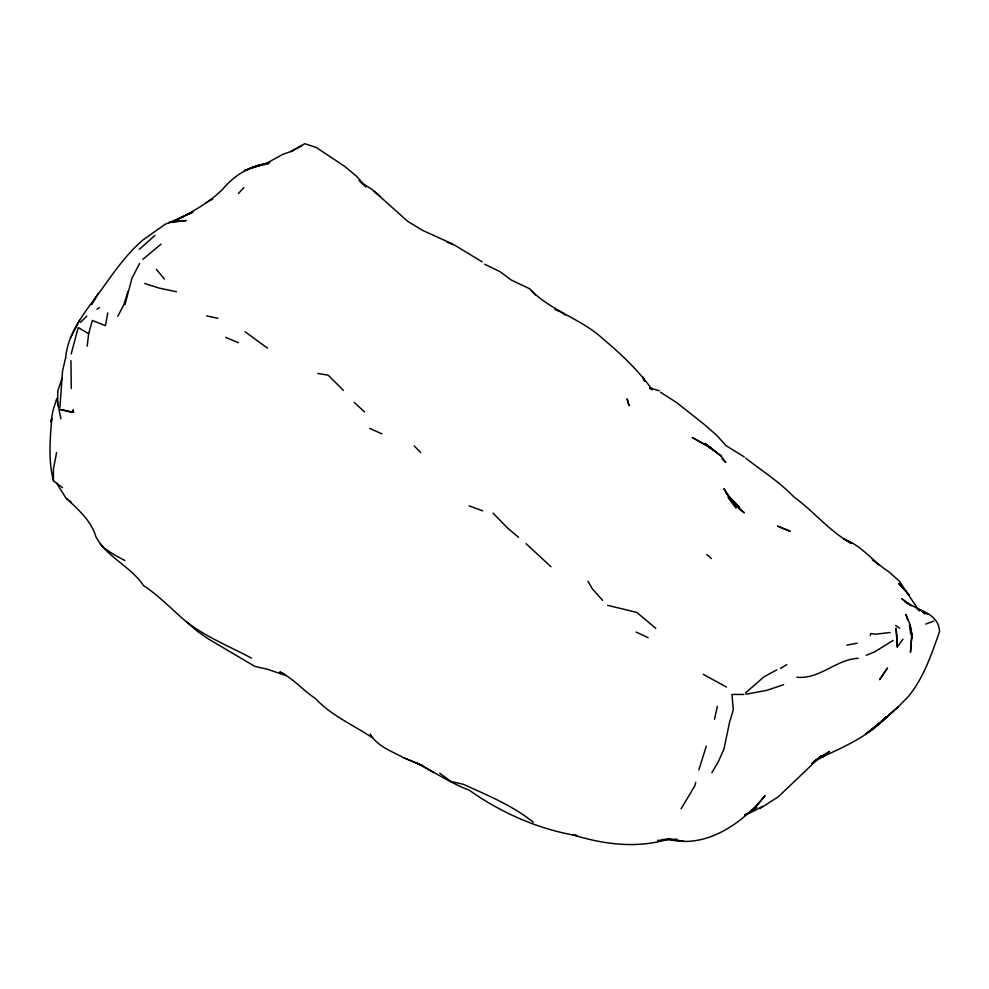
<?xml version="1.0" encoding="UTF-8"?>
<svg xmlns="http://www.w3.org/2000/svg" width="989" height="989" viewBox="0 0 989 989"><rect width="100%" height="100%" fill="white"/><g stroke="black" fill="none" stroke-linecap="round" stroke-linejoin="round"><path stroke-width="1.48" d="M57.708 405.552L57.77 390.927L62.06 378.33M59.933 407.283L62.567 370.826L65.657 357.647M65.657 357.672C68.167 330.017 88.281 308.358 103.721 286.489C115.441 270.046 127.396 253.332 142.812 240.117L165.126 224.28L184.832 215.886L172.791 221.771M910.461 633.158L910.078 624.689L905.924 614.404L907.63 620.054M87.205 346.138L88.664 333.726L92.323 320.461L105.427 325.641L107.789 312.883M870.32 635.643L870.641 633.529L875.314 634.209L890.149 632.515M56.62 452.505L53.406 469.033L53.455 480.864L62.48 487.626M51.799 418.199C50.08 438.943 48.152 460.515 53.455 480.864M714.503 719.275L717.384 706.307M71.208 353.926L78.218 327.52L88.664 333.726M124.96 304.637L131.97 278.23L139.647 263.408M698.84 769.937L706.282 746.151M695.761 782.373L694.686 786.057L681.075 808.829M127.878 291.656L123.897 304.6L117.753 316.307M51.91 419.385L50.934 422.08L52.874 410.979L56.793 398.419L60.873 418.755M71.999 412.425L73.223 409.73L73.545 412.252L71.999 412.425L60.082 409.409L73.545 412.252M70.553 337.595L79.528 320.337M711.87 772.73L718.509 761.27L723.923 749.205L729.486 722.563L733.294 709.731L731.971 694.439L743.852 694.463M96.217 296.861L91.532 304.525L98.455 293.201M902.957 639.154L897.295 646.905L896.083 628.102L896.64 635.284M756.585 806.134L765.066 795.539C742.554 823.281 705.478 849.44 668.045 839.142M238.411 193.547L243.875 187.514M898.432 706.678L877.663 725.184L898.432 706.678L908.532 696.318C923.85 677.576 931.601 654.05 939.55 631.563C938.981 618.051 927.484 612.624 916.519 608.334L928.263 614.256L904.947 601.708L909.373 604.415L901.783 598.741L911.141 605.8M80.418 322.389L86.834 316.109M884.463 719.09C867.18 736.694 844.111 746.769 822.082 757.055L824.665 755.868L813.774 761.493L829.487 751.38L811.808 763.52L821.154 755.93L778.405 796.701L759.935 808.557M139.338 249.327L154.914 235.407M142.873 259.353L161.059 244.11M882.707 720.697L893.376 711.165M172.716 221.845C190.58 212.808 208.642 203.301 222.921 188.998C234.541 175.152 250.514 165.225 268.674 163.42L252.121 167.623L260.948 164.953M745.521 692.918L763.891 676.884L776.773 669.874M893.079 640.489L874.14 652.134L866.277 655.274M748.154 813.205L756.808 807.345L749.526 811.969M96.897 309.211L99.432 307.505M747.103 813.514L744.68 815.06L751.986 811.66M780.42 668.453L786.737 664.608M301.843 145.828L290.679 151.589L304.785 143.702L316.443 147.571L344.778 166.436L356.547 176.24L366.14 186.946L359.056 180.53M757.549 809.175L762.383 806.282M210.336 200.186L212.759 198.777L206.256 202.56M756.362 809.806L746.72 814.12M264.693 164.359L282.397 154.519L293.473 150.551M186.909 214.836L192.979 212.091L179.466 218.173M264.669 164.533L269.799 162.295L262.419 164.508M783.609 684.685L766.698 690.384L745.941 694.229M925.716 624.084L933.814 621.067M858.143 658.278C835.841 659.527 819.621 679.579 796.862 677.218M846.868 645.112L857.265 643.196M662.21 839.71L669.788 838.734C637.522 848.97 603.686 844.495 572.062 834.568L576.859 835.643C538.053 829.153 501.238 812.822 469.194 790.149C446.311 781.681 426.803 766.129 403.895 757.908C391.768 751.133 377.551 746.732 370.183 733.937M657.623 840.39L676.896 839.129M669.912 839.216L683.51 841.083M317.84 373.483L328.138 375.165L343.48 390.42M176.487 291.743L159.34 288.133L144.74 283.534M206.627 315.899L217.951 318.297M649.674 387.849L659.23 390.779M607.666 605.33L636.879 612.463L655.781 628.361M484.684 264.236L500.113 271.715L511.264 280.023L529.548 288.689L535.581 295.093M469.021 505.849L482.681 510.819M447.213 242.28L455.088 245.396L482.125 261.862M403.895 757.908L422.414 765.585L433.862 772.743M225.702 337.385L238.436 342.713M554.916 309.483L560.553 311.856M369.713 428.348L381.915 433.874M452.888 244.135L422.649 230.388L407.53 221.202L372.606 189.888L361.22 182.508M636.112 632.07L648.104 637.682M415.973 762.519L422.414 765.585M251.589 658.167C229.658 646.472 206.318 637.151 186.488 621.858C172.148 609.854 159.278 595.848 143.541 585.636C130.721 566.19 106.775 557.425 95.859 536.631C91.075 520.474 77.748 508.989 65.806 497.887L56.348 482.731M649.6 388.417L652.258 389.814C638.399 370.195 620.548 353.666 602.35 338.275C581.013 319.002 552.047 311.102 531.476 290.766M124.837 560.528L113.797 554.557L104.08 548.067L100.235 544.135M726.544 687.095L703.278 674.325M744.26 456.93L726.111 445.718L716.642 435.271L704.836 424.899L676.711 402.61L660.565 392.287M533.331 822.267C512.549 805.479 487.676 795.379 463.47 784.351L450.922 781.471L439.759 773.2M895.601 625.456L899.631 628.126M561.789 312.685L565.51 315.17M267.45 348.116L245.074 331.748M372.235 737.67C353.209 724.789 331.5 715.888 315.54 698.593C303.042 690.334 293.374 678.639 279.838 671.852L286.118 675.574L267.277 669.207L254.766 666.351L208.654 639.117L197.38 631.291L186.488 621.871M925.271 613.712L922.824 611.968L924.999 613.848M66.486 498.58L71.22 502.041M736.57 506.949L731.526 502.053M738.795 508.618L744.371 512.797L731.106 501.435L728.139 497.257L729.833 499.655M872.249 559.836L878.924 564.942M374.213 191.495L380.159 196.279M518.545 537.324L507.629 528.064L493.103 513.155M745.743 458.13C761.901 470.9 779.517 481.853 793.907 496.973C813.91 511.424 829.4 531.316 851.208 543.332L843.58 538.956C861.567 545.223 872.731 561.529 888.394 571.444L899.248 581L919.263 611.029M550.922 566.709L526.037 543.653M706.789 554.508L711.45 558.661M711.561 449.216L705.083 443.356L721.154 456.077L725.802 462.481L721.97 458.785M354.173 402.35L364.57 411.968M414.267 445.915L420.609 452.505M726.062 493.128L739.685 507.481L728.992 497.294L723.948 488.554L736.113 508.012L731.106 501.435M602.647 600.36L592.287 588.814L588.01 581.211M156.361 269.317L164.421 279.059M644.63 381.309L642.899 377.032L643.888 379.9M909.348 625.703L911.907 634.184L910.473 652.171L911.907 634.184L910.078 624.689L911.957 638.214L910.795 629.919M896.652 635.371L897.295 646.905M70.948 360.676L71.257 388.541M880.222 678.8L879.666 679.69L887.504 667.958L880.222 678.8M886.577 716.666L872.298 729.523L886.577 716.666M879.765 722.91L866.302 733.554L879.765 722.91M253.295 167.351L244.258 170.763L261.17 164.619L253.295 167.351M173.891 221.585L168.76 222.636L186.13 220.547L173.891 221.585M786.972 529.943L777.502 526.074L790.285 531.377L786.972 529.943M710.053 447.56L692.139 437.435L709.088 446.855L721.154 456.077L709.088 446.855L710.053 447.56M903.427 588.356L898.667 583.411L909.027 594.846L903.427 588.356M629.004 405.589L627.15 399.111L629.004 405.589"/></g></svg>
